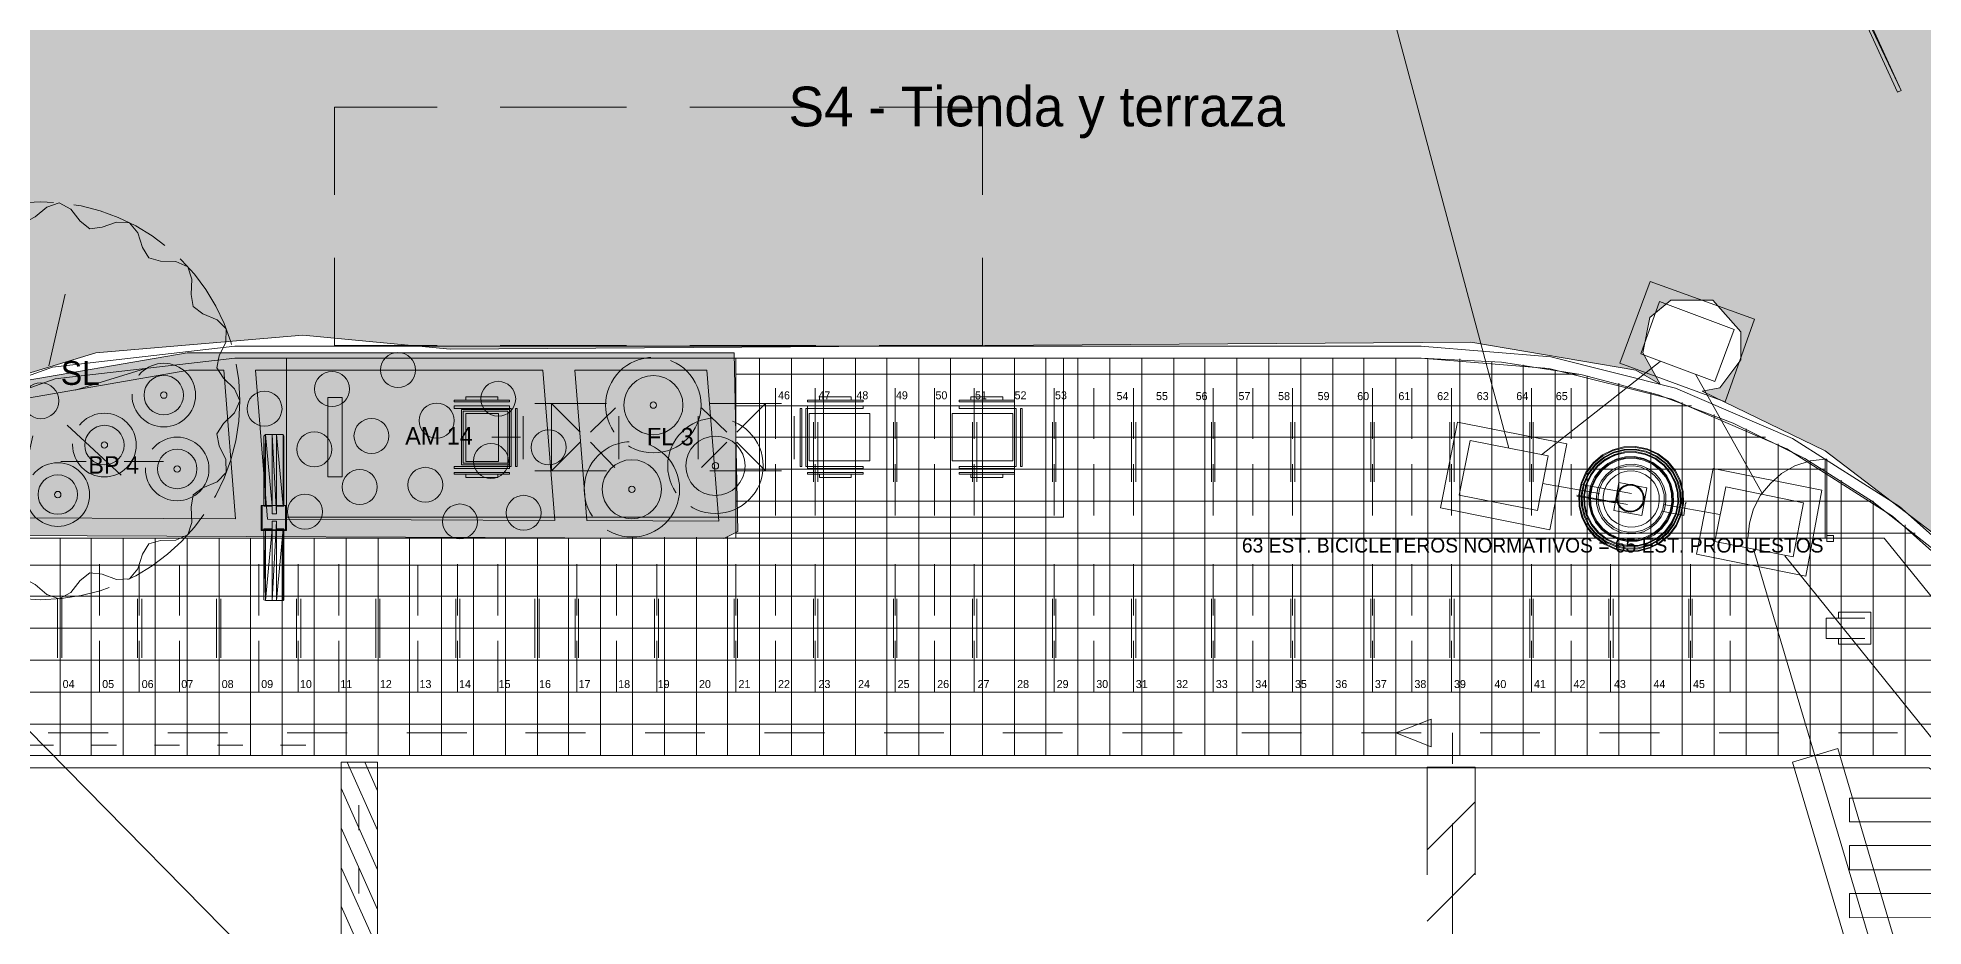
# Model space of a CAD drawing. Header units: metres. Extents: x 1 to 213, y 1 to 147.
# Drawn here: x 66.56 to 90.27, y 102.94 to 114.11 of the extents above; entities that cross this region are included whole.
import ezdxf

# ---------------------------------------------------------------- set-up
doc = ezdxf.new("R2010")
doc.units = ezdxf.units.M
doc.linetypes.add('DASHED', pattern=[1.524, 1.27, -0.254])
doc.layers.get('0').update_dxf_attribs({"lineweight": 0, "plot": 0})
for name, color, linetype, lineweight, plot in [('00-BASE-ARQUITECTURA', 8, 'Continuous', 0, False), ('00-BASE-MAICILLO-EXISTENTE', 33, 'Continuous', 0, False), ('00-BASE-TEXTO', 8, 'Continuous', 0, False), ('PJ-ARBOLES', 94, 'Continuous', 0, False), ('PJ-ARBUSTOS', 82, 'Continuous', 0, False), ('PJ-COPA-ADULTA', 8, 'DASHED', 0, False), ('PJ-ETIQUETAS', 7, 'Continuous', 0, False), ('PJ-GRAVILLA', 42, 'Continuous', 0, False), ('PJ-HERBACEAS', 212, 'Continuous', 0, False), ('PJ-LIMITE-JARDIN', 7, 'Continuous', 0, False), ('PJ-MASAS', 92, 'Continuous', 0, False), ('PJ-MASAS-RELLENO', 92, 'Continuous', 0, False), ('PJ-RIEGO-SECTORES', 5, 'Continuous', 0, False)]:
    doc.layers.add(name, color=color, linetype=linetype, lineweight=lineweight, plot=plot)

# ---------------------------------------------------------------- blocks, each defined once
blk = doc.blocks.new('PJ_SL')
for p, q in [((0.1, 0.439), (0.305, 1.341)), ((-0.33, 0.306), (-1.009, 0.934)), ((0.43, 0.133), (1.314, 0.406)), ((-0.43, -0.133), (-1.314, -0.406)), ((-0.1, -0.439), (-0.305, -1.341)), ((0.33, -0.306), (1.009, -0.934))]:
    blk.add_line(p, q)
blk.add_lwpolyline([(2.5, 0), (2.433, 0.15), (2.295, 0.284), (2.212, 0.413), (2.243, 0.564), (2.323, 0.739), (2.331, 0.903), (2.214, 1.019), (2.037, 1.094), (1.913, 1.184), (1.887, 1.336), (1.899, 1.528), (1.848, 1.684), (1.697, 1.75), (1.505, 1.756), (1.356, 1.796), (1.277, 1.928), (1.219, 2.111), (1.114, 2.238), (0.95, 2.245), (0.769, 2.181), (0.616, 2.164), (0.495, 2.259), (0.374, 2.409), (0.231, 2.489), (0.075, 2.436), (-0.071, 2.311), (-0.208, 2.24), (-0.355, 2.285), (-0.521, 2.381), (-0.684, 2.405), (-0.81, 2.299), (-0.901, 2.13), (-1.003, 2.014), (-1.156, 2.003), (-1.346, 2.032), (-1.507, 1.995), (-1.586, 1.851), (-1.61, 1.66), (-1.663, 1.516), (-1.802, 1.45), (-1.989, 1.408), (-2.126, 1.316), (-2.147, 1.153), (-2.101, 0.967), (-2.098, 0.813), (-2.204, 0.701), (-2.364, 0.595), (-2.457, 0.459), (-2.419, 0.3), (-2.308, 0.142), (-2.25, 0), (-2.308, -0.142), (-2.419, -0.3), (-2.457, -0.459), (-2.364, -0.595), (-2.204, -0.701), (-2.098, -0.813), (-2.101, -0.967), (-2.147, -1.153), (-2.126, -1.316), (-1.989, -1.408), (-1.802, -1.45), (-1.663, -1.516), (-1.61, -1.66), (-1.586, -1.851), (-1.507, -1.995), (-1.346, -2.032), (-1.156, -2.003), (-1.003, -2.014), (-0.901, -2.13), (-0.81, -2.299), (-0.684, -2.405), (-0.521, -2.381), (-0.355, -2.285), (-0.208, -2.24), (-0.071, -2.311), (0.075, -2.436), (0.231, -2.489), (0.374, -2.409), (0.495, -2.259), (0.616, -2.164), (0.769, -2.181), (0.95, -2.245), (1.114, -2.238), (1.219, -2.111), (1.277, -1.928), (1.356, -1.796), (1.505, -1.756), (1.697, -1.75), (1.848, -1.684), (1.899, -1.528), (1.887, -1.336), (1.913, -1.184), (2.037, -1.094), (2.214, -1.019), (2.331, -0.903), (2.323, -0.739), (2.243, -0.564), (2.212, -0.413), (2.295, -0.284), (2.433, -0.15), (2.5, 0)], close=True)
blk.add_circle((0, 0), 0.225)
for tag, p, height in [('CODIGO', (0.15, 0.15), 0.2), ('ESPECIE', (0.15, -0.1), 0.15), ('ZONA', (0.15, -0.3), 0.15)]:
    blk.add_attdef(tag, p, '', height=height)
blk = doc.blocks.new('PJ_BP')
for radius in [0.248, 0.04]:
    blk.add_circle((0, 0), radius)
for tag, p, height in [('CODIGO', (0.15, 0.15), 0.2), ('ESPECIE', (0.15, -0.1), 0.15), ('ZONA', (0.15, -0.3), 0.15)]:
    blk.add_attdef(tag, p, '', height=height)
blk = doc.blocks.new('PJ_AM')
blk.add_circle((0, 0), 0.22)
for tag, p, height in [('CODIGO', (0.15, 0.15), 0.2), ('ESPECIE', (0.15, -0.1), 0.15), ('ZONA', (0.15, -0.3), 0.15)]:
    blk.add_attdef(tag, p, '', height=height)
blk = doc.blocks.new('PJ_FL')
for radius in [0.372, 0.04]:
    blk.add_circle((0, 0), radius)
for tag, p, height in [('CODIGO', (0.15, 0.15), 0.2), ('ESPECIE', (0.15, -0.1), 0.15), ('ZONA', (0.15, -0.3), 0.15)]:
    blk.add_attdef(tag, p, '', height=height)

msp = doc.modelspace()

# ---------------------------------------------------------------- hatches: boundary and pattern name
at = {"layer": '00-BASE-MAICILLO-EXISTENTE'}
h = msp.add_hatch(dxfattribs=at)
h.set_pattern_fill('AR-SAND', scale=0.02)
h.paths.add_polyline_path([(52.211, 142.478), (53.049, 142.346), (60.193, 142.434), (60.59, 142.302), (66.719, 142.39), (76.156, 142.258), (76.2, 140.273), (75.935, 139.876), (74.216, 138.862), (73.466, 139.7), (73.157, 139.788), (72.628, 139.7), (71.217, 138.862), (70.776, 139.524), (70.247, 139.832), (69.718, 139.7), (68.351, 138.862), (67.91, 139.524), (67.381, 139.832), (66.763, 139.656), (65.484, 138.862), (65.264, 138.95), (64.691, 139.788), (64.161, 139.788), (63.765, 139.568), (62.618, 138.862), (62.265, 138.421), (62.309, 134.893), (62.706, 134.32), (80.301, 134.32), (82.109, 134.188), (82.506, 134.32), (82.77, 134.673), (82.462, 135.511), (82.594, 135.687), (85.152, 135.643), (86.034, 133.438), (86.519, 132.733), (87.577, 130.175), (98.469, 106.627), (96.705, 105.789), (96.308, 105.745), (95.956, 105.436), (93.31, 104.202), (92.913, 104.554), (92.781, 105.04), (91.943, 106.274), (90.708, 107.641), (89.032, 108.92), (87.489, 109.67), (87.709, 109.714), (87.974, 110.067), (87.974, 110.419), (87.621, 110.816), (87.092, 110.816), (86.827, 110.596), (86.739, 110.155), (86.96, 109.758), (86.651, 109.934), (84.578, 110.287), (71.746, 110.199), (69.894, 110.375), (67.292, 110.155), (64.823, 109.405), (63.279, 108.523), (60.81, 106.054), (59.708, 103.981), (59.223, 102.526), (59.002, 101.027), (59.002, 98.69), (58.87, 98.513), (52.123, 98.425), (51.991, 98.778), (51.991, 112.624), (52.123, 122.37), (52.079, 142.213), (52.211, 142.478)])
at = {"layer": 'PJ-GRAVILLA'}
h = msp.add_hatch(dxfattribs=at)
h.set_pattern_fill('GRAVEL', scale=0.03)
h.paths.add_polyline_path([(68.439, 110.155), (75.318, 110.155), (75.362, 107.906), (75.186, 107.818), (65.176, 107.862), (64.735, 107.685), (64.426, 107.774), (63.544, 107.156), (63.059, 106.583), (62.75, 106.848), (62.353, 106.848), (61.736, 106.23), (60.722, 104.951), (60.766, 104.599), (61.075, 104.246), (60.413, 103.364), (59.972, 102.526), (60.06, 102.085), (59.972, 90.576), (60.413, 89.165), (59.575, 89.076), (59.355, 89.253), (59.267, 89.87), (59.134, 90.046), (59.134, 101.027), (59.443, 102.791), (60.016, 104.422), (61.251, 106.407), (63.103, 108.215), (64.999, 109.317), (65.925, 109.582), (66.146, 109.758), (68.439, 110.155)])
at = {"layer": 'PJ-MASAS-RELLENO'}
for points in [[(65.986, 109.37), (66.006, 109.377), (66.026, 109.386), (66.045, 109.397), (66.063, 109.41), (66.239, 109.551), (68.458, 109.935), (68.898, 109.935), (69.047, 108.065), (65.435, 108.081), (65.346, 109.187), (65.986, 109.37)], [(72.911, 109.935), (73.062, 108.047), (69.449, 108.063), (69.299, 109.935), (72.911, 109.935)], [(74.973, 109.935), (75.125, 108.038), (73.463, 108.045), (73.312, 109.935), (74.973, 109.935)]]:
    msp.add_hatch(color=7, dxfattribs=at).paths.add_polyline_path(points)

# ---------------------------------------------------------------- linework, layer by layer
at = {"layer": '00-BASE-ARQUITECTURA'}
for points in [[(85.055, 108.955), (82.324, 119.168)], [(88.431, 116.861), (88.378, 116.84), (89.987, 113.453), (88.431, 116.861)], [(88.378, 116.84), (89.987, 113.453), (89.944, 113.432), (88.378, 116.84)], [(70.291, 112.141), (70.291, 113.242), (71.582, 113.242)], [(72.376, 113.242), (73.963, 113.242)], [(74.757, 113.242), (76.345, 113.242)], [(77.138, 113.242), (78.44, 113.242), (78.44, 112.141)], [(70.291, 110.247), (70.291, 111.347)], [(78.44, 111.347), (78.44, 110.247), (77.138, 110.247)], [(71.582, 110.247), (70.291, 110.247)], [(73.963, 110.247), (72.376, 110.247)], [(76.345, 110.247), (74.757, 110.247)], [(69.037, 110.236), (66.745, 109.972), (64.641, 109.22), (62.785, 108.04), (61.237, 106.492), (60.057, 104.636), (59.305, 102.532), (59.041, 100.24)], [(69.037, 110.088), (66.779, 109.828), (64.706, 109.087), (62.878, 107.924), (61.352, 106.399), (60.19, 104.571), (59.449, 102.498), (59.189, 100.24)], [(65.338, 105.886), (65.338, 107.823), (75.339, 107.823), (75.339, 110.088), (83.954, 110.088)], [(83.954, 110.236), (69.042, 110.236)], [(83.954, 110.088), (82.959, 110.088), (69.042, 110.088)], [(75.636, 105.092), (75.636, 110.088)], [(76.038, 105.092), (76.038, 110.088)], [(76.44, 105.092), (76.44, 110.088)], [(76.842, 105.092), (76.842, 110.088)], [(77.234, 105.092), (77.234, 110.088)], [(77.636, 105.092), (77.636, 110.088)], [(78.038, 105.092), (78.038, 110.088)], [(78.44, 105.092), (78.44, 110.088)], [(78.842, 105.092), (78.842, 110.088)], [(79.234, 105.092), (79.234, 110.088)], [(79.636, 105.092), (79.636, 110.088)], [(80.038, 105.092), (80.038, 110.088)], [(80.44, 105.092), (80.44, 110.088)], [(80.843, 105.092), (80.843, 110.088)], [(81.234, 105.092), (81.234, 110.088)], [(81.636, 105.092), (81.636, 110.088)], [(82.038, 105.092), (82.038, 110.088)], [(82.441, 105.092), (82.441, 110.088)], [(82.843, 105.092), (82.843, 110.088)], [(83.234, 105.092), (83.234, 110.088)], [(83.637, 105.092), (83.637, 110.088)], [(93.001, 104.479), (92.185, 105.904), (91.166, 107.157), (89.969, 108.22), (88.622, 109.076), (87.152, 109.709), (85.585, 110.101), (83.949, 110.236)], [(90.429, 107.655), (89.63, 108.284), (88.776, 108.823), (87.875, 109.271), (86.935, 109.624), (85.962, 109.88), (84.964, 110.035), (83.949, 110.088)], [(92.867, 104.416), (92.063, 105.82), (91.059, 107.054), (89.88, 108.101), (88.553, 108.945), (87.104, 109.569), (85.561, 109.955), (83.949, 110.088)], [(84.039, 105.092), (84.039, 110.088)], [(84.441, 105.092), (84.441, 110.077)], [(84.843, 105.092), (84.843, 110.045)], [(85.467, 108.871), (86.96, 110.045)], [(85.933, 109.887), (75.339, 109.887)], [(85.235, 105.092), (85.235, 110.003)], [(85.637, 105.092), (85.637, 109.94)], [(86.039, 105.092), (86.039, 109.866)], [(86.441, 105.092), (86.441, 109.77)], [(88.251, 108.373), (87.404, 109.887)], [(75.837, 109.072), (75.837, 109.707)], [(76.334, 109.072), (76.334, 109.707)], [(76.842, 109.072), (76.842, 109.707)], [(77.339, 109.072), (77.339, 109.707)], [(77.837, 109.072), (77.837, 109.707)], [(78.334, 109.072), (78.334, 109.707)], [(78.842, 109.072), (78.842, 109.707)], [(79.34, 109.072), (79.34, 109.707)], [(79.837, 109.072), (79.837, 109.707)], [(80.335, 109.072), (80.335, 109.707)], [(80.843, 109.072), (80.843, 109.707)], [(80.843, 109.707), (80.843, 109.072)], [(81.34, 109.707), (81.34, 109.072)], [(81.837, 109.707), (81.837, 109.072)], [(82.335, 109.707), (82.335, 109.072)], [(82.843, 109.707), (82.843, 109.072)], [(83.34, 109.707), (83.34, 109.072)], [(83.838, 109.707), (83.838, 109.072)], [(84.335, 109.707), (84.335, 109.072)], [(84.843, 109.707), (84.843, 109.072)], [(85.34, 109.707), (85.34, 109.072)], [(85.838, 109.707), (85.838, 109.072)], [(86.843, 105.092), (86.843, 109.654)], [(72.662, 109.358), (72.662, 108.818)], [(73.709, 109.516), (72.81, 109.516)], [(73.381, 109.156), (73.021, 109.516)], [(73.021, 109.516), (73.021, 108.67), (73.709, 108.67)], [(73.709, 109.516), (73.021, 109.516)], [(73.508, 109.156), (73.826, 109.463)], [(73.868, 108.818), (73.868, 109.358)], [(73.868, 108.818), (73.868, 109.358)], [(74.863, 108.818), (74.863, 109.358)], [(74.863, 108.818), (74.863, 109.358)], [(75.223, 109.156), (74.905, 109.463)], [(75.011, 109.516), (75.911, 109.516)], [(75.71, 109.516), (75.71, 108.67), (75.011, 108.67)], [(75.011, 109.516), (75.71, 109.516)], [(87.351, 109.485), (75.339, 109.485)], [(75.35, 109.156), (75.71, 109.516)], [(76.069, 109.358), (76.069, 108.818)], [(87.235, 105.092), (87.235, 109.527)], [(87.637, 105.092), (87.637, 109.379)], [(69.423, 109.125), (69.423, 108.225), (69.402, 109.104), (69.423, 109.125)], [(69.402, 108.458), (69.402, 109.104), (69.402, 108.458)], [(69.423, 108.225), (69.402, 109.104), (69.402, 108.225), (69.423, 108.225)], [(69.508, 109.125), (69.508, 108.225), (69.423, 109.125), (69.508, 109.125)], [(69.508, 108.225), (69.423, 109.125), (69.423, 108.225), (69.508, 108.225)], [(69.561, 109.125), (69.561, 108.13), (69.508, 109.125), (69.561, 109.125)], [(69.561, 108.13), (69.508, 109.125), (69.508, 108.13), (69.561, 108.13)], [(69.645, 109.125), (69.645, 108.225), (69.561, 109.125), (69.645, 109.125)], [(69.645, 108.225), (69.561, 109.125), (69.561, 108.225), (69.645, 108.225)], [(69.561, 109.125), (69.561, 108.225), (69.561, 109.125)], [(69.561, 108.225), (69.561, 109.125), (69.561, 108.225)], [(69.656, 109.104), (69.656, 108.225), (69.645, 109.125), (69.656, 109.104)], [(69.656, 108.225), (69.645, 109.125), (69.645, 108.225), (69.656, 108.225)], [(69.656, 109.104), (69.656, 109.104), (69.656, 108.225), (69.656, 109.104), (69.656, 108.225), (69.656, 108.458), (69.656, 109.104)], [(72.63, 109.093), (72.27, 109.093)], [(88.283, 109.093), (75.339, 109.093)], [(76.313, 108.532), (76.313, 109.283)], [(76.366, 109.283), (76.366, 108.532)], [(77.318, 108.532), (77.318, 109.283)], [(77.361, 109.283), (77.361, 108.532)], [(78.313, 108.532), (78.313, 109.283)], [(78.366, 109.283), (78.366, 108.532)], [(79.319, 108.532), (79.319, 109.283)], [(79.361, 109.283), (79.361, 108.532)], [(80.313, 108.532), (80.313, 109.283)], [(80.366, 109.283), (80.366, 108.532)], [(81.319, 108.532), (81.319, 109.283)], [(81.361, 109.283), (81.361, 108.532)], [(82.314, 108.532), (82.314, 109.283)], [(82.367, 109.283), (82.367, 108.532)], [(83.319, 108.532), (83.319, 109.283)], [(83.361, 109.283), (83.361, 108.532)], [(84.314, 108.532), (84.314, 109.283)], [(84.367, 109.283), (84.367, 108.532)], [(85.319, 108.532), (85.319, 109.283)], [(85.362, 109.283), (85.362, 108.532)], [(88.039, 105.092), (88.039, 109.199)], [(73.021, 108.67), (73.381, 109.029)], [(73.815, 108.712), (73.508, 109.029)], [(74.905, 108.712), (75.223, 109.029)], [(75.71, 108.67), (75.35, 109.029)], [(86.256, 107.747), (86.395, 107.684), (86.54, 107.656), (86.686, 107.66), (86.826, 107.696), (86.956, 107.761), (87.07, 107.855), (87.163, 107.977), (87.225, 108.116), (87.254, 108.261), (87.25, 108.406), (87.214, 108.547), (87.149, 108.677), (87.054, 108.791), (86.933, 108.883), (86.794, 108.946), (86.649, 108.974), (86.503, 108.97), (86.363, 108.935), (86.233, 108.869), (86.119, 108.775), (86.026, 108.653), (85.964, 108.514), (85.935, 108.369), (85.939, 108.224), (85.975, 108.083), (86.041, 107.953), (86.135, 107.839), (86.256, 107.747)], [(86.262, 107.756), (86.399, 107.694), (86.541, 107.666), (86.684, 107.67), (86.823, 107.705), (86.95, 107.77), (87.063, 107.863), (87.154, 107.982), (87.215, 108.119), (87.243, 108.262), (87.239, 108.405), (87.204, 108.543), (87.14, 108.671), (87.047, 108.783), (86.928, 108.874), (86.791, 108.936), (86.648, 108.964), (86.505, 108.96), (86.366, 108.925), (86.239, 108.86), (86.126, 108.768), (86.035, 108.648), (85.974, 108.511), (85.946, 108.368), (85.95, 108.225), (85.985, 108.087), (86.049, 107.959), (86.142, 107.847), (86.262, 107.756)], [(86.272, 107.774), (86.405, 107.714), (86.543, 107.687), (86.682, 107.691), (86.815, 107.725), (86.939, 107.788), (87.047, 107.877), (87.136, 107.993), (87.195, 108.125), (87.222, 108.264), (87.218, 108.402), (87.184, 108.536), (87.122, 108.659), (87.032, 108.768), (86.917, 108.856), (86.784, 108.916), (86.646, 108.943), (86.508, 108.939), (86.374, 108.905), (86.25, 108.842), (86.142, 108.753), (86.054, 108.637), (85.994, 108.505), (85.967, 108.367), (85.971, 108.228), (86.005, 108.094), (86.067, 107.971), (86.157, 107.862), (86.272, 107.774)], [(86.278, 107.783), (86.408, 107.725), (86.544, 107.698), (86.68, 107.702), (86.812, 107.735), (86.933, 107.797), (87.04, 107.885), (87.127, 107.998), (87.185, 108.129), (87.212, 108.264), (87.208, 108.401), (87.174, 108.532), (87.113, 108.654), (87.025, 108.76), (86.911, 108.847), (86.781, 108.906), (86.645, 108.932), (86.509, 108.928), (86.378, 108.895), (86.256, 108.834), (86.149, 108.745), (86.063, 108.632), (86.004, 108.501), (85.977, 108.366), (85.981, 108.23), (86.015, 108.098), (86.076, 107.976), (86.164, 107.87), (86.278, 107.783)], [(86.289, 107.801), (86.414, 107.745), (86.546, 107.719), (86.677, 107.723), (86.804, 107.755), (86.922, 107.814), (87.025, 107.899), (87.108, 108.009), (87.165, 108.135), (87.191, 108.266), (87.187, 108.398), (87.155, 108.525), (87.095, 108.642), (87.01, 108.745), (86.9, 108.829), (86.775, 108.885), (86.643, 108.911), (86.512, 108.907), (86.385, 108.875), (86.268, 108.816), (86.165, 108.731), (86.081, 108.621), (86.024, 108.495), (85.998, 108.364), (86.002, 108.232), (86.034, 108.106), (86.094, 107.988), (86.179, 107.885), (86.289, 107.801)], [(86.294, 107.81), (86.418, 107.755), (86.547, 107.73), (86.676, 107.733), (86.8, 107.765), (86.916, 107.823), (87.017, 107.907), (87.099, 108.015), (87.155, 108.138), (87.18, 108.267), (87.176, 108.396), (87.145, 108.521), (87.086, 108.636), (87.003, 108.738), (86.895, 108.82), (86.771, 108.875), (86.643, 108.901), (86.513, 108.897), (86.389, 108.865), (86.273, 108.807), (86.172, 108.723), (86.09, 108.616), (86.034, 108.492), (86.009, 108.363), (86.013, 108.234), (86.044, 108.109), (86.103, 107.994), (86.186, 107.893), (86.294, 107.81)], [(86.511, 108.897), (86.417, 108.875), (86.329, 108.839), (86.249, 108.79), (86.177, 108.728), (86.117, 108.656), (86.068, 108.575), (86.032, 108.485)], [(86.321, 107.856), (86.434, 107.805), (86.551, 107.782), (86.668, 107.786), (86.782, 107.814), (86.887, 107.867), (86.979, 107.944), (87.054, 108.042), (87.104, 108.154), (87.127, 108.271), (87.124, 108.389), (87.095, 108.502), (87.042, 108.607), (86.966, 108.699), (86.868, 108.774), (86.755, 108.825), (86.638, 108.848), (86.521, 108.844), (86.407, 108.816), (86.302, 108.763), (86.21, 108.687), (86.135, 108.589), (86.085, 108.476), (86.062, 108.359), (86.065, 108.241), (86.094, 108.128), (86.147, 108.023), (86.223, 107.931), (86.321, 107.856)], [(86.327, 107.865), (86.437, 107.815), (86.552, 107.793), (86.667, 107.796), (86.778, 107.824), (86.881, 107.876), (86.971, 107.951), (87.045, 108.047), (87.094, 108.157), (87.117, 108.272), (87.113, 108.387), (87.085, 108.499), (87.033, 108.602), (86.959, 108.692), (86.863, 108.765), (86.752, 108.815), (86.637, 108.837), (86.522, 108.834), (86.411, 108.806), (86.308, 108.754), (86.218, 108.679), (86.144, 108.583), (86.095, 108.473), (86.072, 108.358), (86.076, 108.243), (86.104, 108.131), (86.156, 108.029), (86.23, 107.938), (86.327, 107.865)], [(86.332, 107.874), (86.44, 107.825), (86.553, 107.803), (86.665, 107.807), (86.774, 107.834), (86.875, 107.885), (86.964, 107.958), (87.036, 108.052), (87.084, 108.161), (87.106, 108.273), (87.103, 108.386), (87.075, 108.495), (87.024, 108.596), (86.951, 108.684), (86.857, 108.756), (86.749, 108.805), (86.637, 108.827), (86.524, 108.823), (86.415, 108.796), (86.314, 108.745), (86.225, 108.672), (86.154, 108.578), (86.105, 108.47), (86.083, 108.357), (86.086, 108.244), (86.114, 108.135), (86.165, 108.034), (86.238, 107.946), (86.332, 107.874)], [(86.332, 107.874), (86.44, 107.825), (86.553, 107.803), (86.665, 107.807), (86.774, 107.834), (86.875, 107.885), (86.964, 107.958), (87.036, 108.052), (87.084, 108.161), (87.106, 108.273), (87.103, 108.386), (87.075, 108.495), (87.024, 108.596), (86.951, 108.684), (86.857, 108.756), (86.749, 108.805), (86.637, 108.827), (86.524, 108.823), (86.415, 108.796), (86.314, 108.745), (86.225, 108.672), (86.154, 108.578), (86.105, 108.47), (86.083, 108.357), (86.086, 108.244), (86.114, 108.135), (86.165, 108.034), (86.238, 107.946), (86.332, 107.874)], [(86.332, 107.874), (86.44, 107.825), (86.553, 107.803), (86.665, 107.807), (86.774, 107.834), (86.875, 107.885), (86.964, 107.958), (87.036, 108.052), (87.084, 108.161), (87.106, 108.273), (87.103, 108.386), (87.075, 108.495), (87.024, 108.596), (86.951, 108.684), (86.857, 108.756), (86.749, 108.805), (86.637, 108.827), (86.524, 108.823), (86.415, 108.796), (86.314, 108.745), (86.225, 108.672), (86.154, 108.578), (86.105, 108.47), (86.083, 108.357), (86.086, 108.244), (86.114, 108.135), (86.165, 108.034), (86.238, 107.946), (86.332, 107.874)], [(88.441, 105.092), (88.441, 109.008)], [(67.169, 108.786), (66.851, 108.786)], [(68.143, 108.786), (67.645, 108.786)], [(72.81, 108.67), (73.709, 108.67)], [(75.911, 108.67), (75.011, 108.67)], [(89.023, 108.691), (75.339, 108.691)], [(75.837, 108.109), (75.837, 108.754)], [(76.334, 108.109), (76.334, 108.754)], [(76.842, 108.109), (76.842, 108.754)], [(77.339, 108.109), (77.339, 108.754)], [(77.837, 108.109), (77.837, 108.754)], [(78.334, 108.109), (78.334, 108.754)], [(78.842, 108.109), (78.842, 108.754)], [(79.34, 108.109), (79.34, 108.754)], [(79.837, 108.109), (79.837, 108.754)], [(80.335, 108.109), (80.335, 108.754)], [(80.843, 108.109), (80.843, 108.754)], [(80.843, 108.754), (80.843, 108.109)], [(81.34, 108.754), (81.34, 108.109)], [(81.837, 108.754), (81.837, 108.109)], [(82.335, 108.754), (82.335, 108.109)], [(82.843, 108.754), (82.843, 108.109)], [(83.34, 108.754), (83.34, 108.109)], [(83.838, 108.754), (83.838, 108.109)], [(84.335, 108.754), (84.335, 108.109)], [(84.843, 108.754), (84.843, 108.109)], [(85.34, 108.754), (85.34, 108.109)], [(85.838, 108.754), (85.838, 108.109)], [(86.37, 107.938), (86.462, 107.896), (86.559, 107.877), (86.655, 107.88), (86.748, 107.904), (86.835, 107.947), (86.91, 108.01), (86.972, 108.09), (87.013, 108.183), (87.032, 108.279), (87.03, 108.376), (87.006, 108.469), (86.962, 108.555), (86.9, 108.631), (86.819, 108.692), (86.727, 108.734), (86.63, 108.753), (86.534, 108.75), (86.441, 108.726), (86.354, 108.683), (86.279, 108.62), (86.217, 108.54), (86.176, 108.447), (86.157, 108.351), (86.16, 108.254), (86.183, 108.161), (86.227, 108.075), (86.289, 107.999), (86.37, 107.938)], [(86.381, 107.956), (86.469, 107.916), (86.56, 107.898), (86.652, 107.901), (86.741, 107.924), (86.823, 107.965), (86.895, 108.024), (86.954, 108.101), (86.993, 108.189), (87.011, 108.281), (87.009, 108.373), (86.986, 108.462), (86.945, 108.544), (86.885, 108.616), (86.808, 108.674), (86.72, 108.714), (86.629, 108.732), (86.537, 108.729), (86.448, 108.707), (86.366, 108.665), (86.294, 108.606), (86.235, 108.529), (86.196, 108.441), (86.178, 108.349), (86.181, 108.257), (86.203, 108.169), (86.244, 108.086), (86.304, 108.014), (86.381, 107.956)], [(86.413, 108.01), (86.488, 107.977), (86.566, 107.962), (86.644, 107.964), (86.719, 107.983), (86.788, 108.018), (86.85, 108.069), (86.899, 108.134), (86.933, 108.208), (86.948, 108.286), (86.946, 108.364), (86.927, 108.439), (86.891, 108.509), (86.841, 108.57), (86.776, 108.62), (86.701, 108.653), (86.624, 108.669), (86.546, 108.666), (86.47, 108.647), (86.401, 108.612), (86.34, 108.562), (86.29, 108.496), (86.256, 108.422), (86.241, 108.344), (86.243, 108.266), (86.262, 108.191), (86.298, 108.121), (86.348, 108.06), (86.413, 108.01)], [(86.413, 108.01), (86.488, 107.977), (86.566, 107.962), (86.644, 107.964), (86.719, 107.983), (86.788, 108.018), (86.85, 108.069), (86.899, 108.134), (86.933, 108.208), (86.948, 108.286), (86.946, 108.364), (86.927, 108.439), (86.891, 108.509), (86.841, 108.57), (86.776, 108.62), (86.701, 108.653), (86.624, 108.669), (86.546, 108.666), (86.47, 108.647), (86.401, 108.612), (86.34, 108.562), (86.29, 108.496), (86.256, 108.422), (86.241, 108.344), (86.243, 108.266), (86.262, 108.191), (86.298, 108.121), (86.348, 108.06), (86.413, 108.01)], [(89.034, 108.818), (88.844, 108.797), (88.653, 108.733), (88.484, 108.638), (88.346, 108.511), (88.219, 108.363), (88.134, 108.193), (88.082, 108.013), (88.06, 107.823)], [(88.844, 105.092), (88.844, 108.797)], [(89.055, 108.818), (89.034, 108.818), (89.034, 107.823), (89.055, 107.823)], [(89.055, 108.818), (89.055, 107.781), (89.14, 107.781), (89.14, 107.855), (89.055, 107.855)], [(86.198, 108.384), (85.478, 108.511)], [(85.912, 108.363), (86.547, 108.246)], [(85.912, 108.352), (86.388, 108.267)], [(85.965, 108.5), (86.6, 108.384)], [(86.758, 108.307), (86.757, 108.346), (86.749, 108.382), (86.734, 108.415), (86.712, 108.445), (86.684, 108.469), (86.651, 108.487), (86.614, 108.498), (86.576, 108.5), (86.539, 108.494), (86.505, 108.481), (86.474, 108.461), (86.448, 108.435), (86.428, 108.404), (86.415, 108.368)], [(86.758, 108.307), (86.757, 108.346), (86.749, 108.382), (86.734, 108.416), (86.712, 108.445), (86.684, 108.469), (86.651, 108.487), (86.614, 108.498), (86.576, 108.5), (86.539, 108.494), (86.505, 108.481), (86.474, 108.461), (86.448, 108.435), (86.428, 108.404), (86.415, 108.368)], [(86.555, 108.164), (86.593, 108.162), (86.629, 108.168), (86.663, 108.182), (86.692, 108.202), (86.716, 108.229), (86.735, 108.261), (86.745, 108.297), (86.748, 108.334), (86.742, 108.371), (86.728, 108.404), (86.708, 108.433), (86.681, 108.458), (86.649, 108.476), (86.613, 108.487), (86.576, 108.49), (86.539, 108.484), (86.506, 108.47), (86.476, 108.45), (86.452, 108.423), (86.434, 108.391), (86.423, 108.355), (86.42, 108.318), (86.426, 108.281), (86.439, 108.248), (86.46, 108.218), (86.486, 108.194), (86.518, 108.175), (86.554, 108.164)], [(86.5, 108.185), (86.535, 108.169), (86.571, 108.162), (86.607, 108.163), (86.641, 108.172), (86.674, 108.188), (86.702, 108.212), (86.725, 108.242), (86.74, 108.276), (86.747, 108.312), (86.746, 108.348), (86.738, 108.383), (86.721, 108.415), (86.698, 108.444), (86.668, 108.467), (86.633, 108.482), (86.597, 108.489), (86.561, 108.488), (86.526, 108.479), (86.494, 108.463), (86.466, 108.44), (86.443, 108.41), (86.428, 108.375), (86.42, 108.339), (86.421, 108.303), (86.43, 108.268), (86.447, 108.236), (86.47, 108.208), (86.5, 108.185)], [(89.235, 105.092), (89.235, 108.553)], [(89.637, 108.289), (75.339, 108.289)], [(86.41, 108.344), (86.41, 108.305), (86.419, 108.269), (86.434, 108.236), (86.456, 108.207), (86.484, 108.182), (86.517, 108.164), (86.554, 108.154), (86.592, 108.151), (86.629, 108.157), (86.663, 108.17), (86.694, 108.19), (86.72, 108.216), (86.74, 108.247), (86.753, 108.283)], [(86.41, 108.344), (86.41, 108.306), (86.419, 108.269), (86.434, 108.236), (86.456, 108.207), (86.484, 108.182), (86.517, 108.164), (86.554, 108.154), (86.592, 108.151), (86.629, 108.157), (86.663, 108.17), (86.694, 108.19), (86.72, 108.216), (86.74, 108.247), (86.753, 108.283)], [(86.941, 107.84), (86.984, 107.875), (87.024, 107.914), (87.059, 107.956), (87.091, 108.001), (87.118, 108.049), (87.141, 108.1), (87.159, 108.152)], [(86.981, 108.162), (87.256, 108.109), (87.277, 108.267), (87.288, 108.267)], [(87.711, 108.119), (87.002, 108.246)], [(89.637, 105.092), (89.637, 108.289)], [(69.423, 107.04), (69.423, 107.939), (69.402, 107.05), (69.423, 107.04)], [(69.423, 107.939), (69.402, 107.05), (69.402, 107.939), (69.423, 107.939)], [(69.508, 107.04), (69.508, 107.939), (69.423, 107.04), (69.508, 107.04)], [(69.508, 107.939), (69.423, 107.04), (69.423, 107.939), (69.508, 107.939)], [(69.561, 107.04), (69.561, 108.035), (69.508, 107.04), (69.561, 107.04)], [(69.561, 108.035), (69.508, 107.04), (69.508, 108.035), (69.561, 108.035)], [(69.645, 107.04), (69.645, 107.939), (69.561, 107.04), (69.645, 107.04)], [(69.645, 107.939), (69.561, 107.04), (69.561, 107.939), (69.645, 107.939)], [(69.561, 107.04), (69.561, 107.939), (69.561, 107.04)], [(69.561, 107.939), (69.561, 107.04), (69.561, 107.939)], [(69.656, 107.05), (69.656, 107.939), (69.645, 107.04), (69.656, 107.05)], [(69.656, 107.939), (69.645, 107.04), (69.645, 107.939), (69.656, 107.939)], [(69.656, 107.05), (69.656, 107.05), (69.656, 107.939), (69.656, 107.05), (69.656, 107.939), (69.656, 107.707), (69.656, 107.05)], [(90.166, 107.886), (75.339, 107.886)], [(90.039, 105.092), (90.039, 107.992)], [(61.591, 101.928), (65.042, 105.929), (65.042, 107.823), (69.836, 107.823), (81.837, 107.823), (89.775, 107.823), (92.876, 103.992)], [(66.841, 105.092), (66.841, 107.823)], [(67.232, 105.092), (67.232, 107.823)], [(67.635, 105.092), (67.635, 107.823)], [(68.037, 105.092), (68.037, 107.823)], [(68.439, 105.092), (68.439, 107.823)], [(68.841, 105.092), (68.841, 107.823)], [(69.233, 105.092), (69.233, 107.823)], [(69.402, 107.707), (69.402, 107.05), (69.402, 107.707)], [(69.656, 107.707), (69.656, 107.05), (69.645, 107.04), (69.423, 107.04), (69.402, 107.05), (69.402, 107.707)], [(69.635, 105.092), (69.635, 107.823)], [(70.037, 105.092), (70.037, 107.823)], [(70.439, 105.092), (70.439, 107.823)], [(70.841, 105.092), (70.841, 107.823)], [(71.233, 105.092), (71.233, 107.823)], [(71.635, 105.092), (71.635, 107.823)], [(72.037, 105.092), (72.037, 107.823)], [(72.439, 105.092), (72.439, 107.823)], [(72.842, 105.092), (72.842, 107.823)], [(73.233, 105.092), (73.233, 107.823)], [(73.635, 105.092), (73.635, 107.823)], [(74.037, 105.092), (74.037, 107.834)], [(74.44, 105.092), (74.44, 107.834)], [(74.842, 105.092), (74.842, 107.834)], [(75.233, 105.092), (75.233, 107.834)], [(88.134, 107.685), (91.542, 96.202)], [(71.593, 100.171), (64.46, 107.421)], [(90.442, 107.484), (65.338, 107.484)], [(66.841, 106.849), (66.841, 107.495)], [(67.338, 106.849), (67.338, 107.495)], [(67.836, 106.849), (67.836, 107.495)], [(68.344, 106.849), (68.344, 107.484)], [(68.841, 106.849), (68.841, 107.495)], [(69.338, 106.849), (69.338, 107.495)], [(69.836, 106.849), (69.836, 107.495)], [(70.344, 106.849), (70.344, 107.495)], [(70.841, 106.849), (70.841, 107.495)], [(71.339, 106.849), (71.339, 107.484)], [(71.836, 106.849), (71.836, 107.495)], [(72.344, 106.849), (72.344, 107.495)], [(72.842, 106.849), (72.842, 107.495)], [(73.339, 107.495), (73.339, 106.849)], [(73.836, 107.495), (73.836, 106.849)], [(74.344, 107.495), (74.344, 106.849)], [(74.842, 107.495), (74.842, 106.849)], [(74.842, 107.495), (74.842, 106.849)], [(75.339, 107.495), (75.339, 106.849)], [(75.837, 107.495), (75.837, 106.849)], [(76.334, 107.495), (76.334, 106.849)], [(76.842, 107.495), (76.842, 106.849)], [(77.339, 107.495), (77.339, 106.849)], [(77.837, 107.495), (77.837, 106.849)], [(78.334, 107.495), (78.334, 106.849)], [(78.842, 107.495), (78.842, 106.849)], [(79.34, 107.495), (79.34, 106.849)], [(79.837, 107.495), (79.837, 106.849)], [(80.335, 107.495), (80.335, 106.849)], [(80.843, 107.495), (80.843, 106.849)], [(81.34, 107.495), (81.34, 106.849)], [(81.837, 107.495), (81.837, 106.849)], [(82.335, 107.495), (82.335, 106.849)], [(82.843, 107.495), (82.843, 106.849)], [(83.34, 107.495), (83.34, 106.849)], [(83.838, 107.495), (83.838, 106.849)], [(84.335, 107.495), (84.335, 106.849)], [(84.843, 107.495), (84.843, 106.849)], [(85.34, 107.495), (85.34, 106.849)], [(85.838, 107.495), (85.838, 106.849)], [(86.335, 107.495), (86.335, 106.849)], [(86.843, 107.495), (86.843, 106.849)], [(87.341, 107.495), (87.341, 106.849)], [(87.838, 107.495), (87.838, 106.849)], [(91.563, 103.833), (88.526, 107.601)], [(90.442, 107.093), (65.338, 107.093)], [(66.809, 107.061), (66.809, 106.32)], [(66.862, 106.32), (66.862, 107.061)], [(67.814, 107.061), (67.814, 106.32)], [(67.867, 106.32), (67.867, 107.061)], [(68.809, 107.061), (68.809, 106.32)], [(68.862, 106.32), (68.862, 107.061)], [(69.815, 107.061), (69.815, 106.32)], [(69.868, 106.32), (69.868, 107.061)], [(70.81, 107.061), (70.81, 106.32)], [(70.862, 106.32), (70.862, 107.061)], [(71.815, 107.061), (71.815, 106.32)], [(71.868, 106.32), (71.868, 107.061)], [(72.81, 107.061), (72.81, 106.32)], [(72.863, 106.32), (72.863, 107.061)], [(73.318, 106.32), (73.318, 107.061)], [(73.36, 107.061), (73.36, 106.32)], [(74.313, 106.32), (74.313, 107.061)], [(74.366, 107.061), (74.366, 106.32)], [(75.318, 106.32), (75.318, 107.061)], [(75.36, 107.061), (75.36, 106.32)], [(76.313, 106.32), (76.313, 107.061)], [(76.366, 107.061), (76.366, 106.32)], [(77.318, 106.32), (77.318, 107.061)], [(77.361, 107.061), (77.361, 106.32)], [(78.313, 106.32), (78.313, 107.061)], [(78.366, 107.061), (78.366, 106.32)], [(79.319, 106.32), (79.319, 107.061)], [(79.361, 107.061), (79.361, 106.32)], [(80.313, 106.32), (80.313, 107.061)], [(80.366, 107.061), (80.366, 106.32)], [(81.319, 106.32), (81.319, 107.061)], [(81.361, 107.061), (81.361, 106.32)], [(82.314, 106.32), (82.314, 107.061)], [(82.367, 107.061), (82.367, 106.32)], [(83.319, 106.32), (83.319, 107.061)], [(83.361, 107.061), (83.361, 106.32)], [(84.314, 106.32), (84.314, 107.061)], [(84.367, 107.061), (84.367, 106.32)], [(85.319, 106.32), (85.319, 107.061)], [(85.362, 107.061), (85.362, 106.32)], [(86.314, 106.32), (86.314, 107.061)], [(86.367, 107.061), (86.367, 106.32)], [(87.32, 106.32), (87.32, 107.061)], [(87.362, 107.061), (87.362, 106.32)], [(90.442, 106.691), (65.338, 106.691)], [(89.531, 106.818), (89.045, 106.818), (89.045, 106.564), (89.531, 106.564)], [(89.203, 106.564), (89.203, 106.489), (89.606, 106.489), (89.606, 106.892), (89.203, 106.892), (89.203, 106.818)], [(66.841, 105.886), (66.841, 106.532)], [(67.338, 105.886), (67.338, 106.532)], [(67.836, 105.886), (67.836, 106.532)], [(68.344, 105.886), (68.344, 106.532)], [(68.841, 105.886), (68.841, 106.532)], [(69.338, 105.886), (69.338, 106.532)], [(69.836, 105.886), (69.836, 106.532)], [(70.344, 105.886), (70.344, 106.532)], [(70.841, 105.886), (70.841, 106.532)], [(71.339, 105.886), (71.339, 106.532)], [(71.836, 105.886), (71.836, 106.532)], [(72.344, 105.886), (72.344, 106.532)], [(72.842, 105.886), (72.842, 106.532)], [(73.339, 106.532), (73.339, 105.886)], [(73.836, 106.532), (73.836, 105.897)], [(74.344, 106.532), (74.344, 105.886)], [(74.842, 106.532), (74.842, 105.886)], [(74.842, 106.532), (74.842, 105.886)], [(75.339, 106.532), (75.339, 105.886)], [(75.837, 106.532), (75.837, 105.886)], [(76.334, 106.532), (76.334, 105.886)], [(76.842, 106.532), (76.842, 105.886)], [(77.339, 106.532), (77.339, 105.886)], [(77.837, 106.532), (77.837, 105.886)], [(78.334, 106.532), (78.334, 105.886)], [(78.842, 106.532), (78.842, 105.886)], [(79.34, 106.532), (79.34, 105.886)], [(79.837, 106.532), (79.837, 105.886)], [(80.335, 106.532), (80.335, 105.886)], [(80.843, 106.532), (80.843, 105.886)], [(81.34, 106.532), (81.34, 105.886)], [(81.837, 106.532), (81.837, 105.886)], [(82.335, 106.532), (82.335, 105.886)], [(82.843, 106.532), (82.843, 105.886)], [(83.34, 106.532), (83.34, 105.886)], [(83.838, 106.532), (83.838, 105.886)], [(84.335, 106.532), (84.335, 105.886)], [(84.843, 106.532), (84.843, 105.886)], [(85.34, 106.532), (85.34, 105.886)], [(85.838, 106.532), (85.838, 105.886)], [(86.335, 106.532), (86.335, 105.886)], [(86.843, 106.532), (86.843, 105.886)], [(87.341, 106.532), (87.341, 105.886)], [(87.838, 106.532), (87.838, 105.886)], [(90.442, 106.288), (65.338, 106.288)], [(90.442, 105.886), (90.442, 105.092), (65.338, 105.092), (65.338, 105.886)], [(90.442, 105.886), (65.338, 105.886)], [(83.637, 105.378), (84.081, 105.548), (84.081, 105.198), (83.637, 105.378)], [(90.442, 105.484), (65.338, 105.484)], [(66.693, 105.378), (67.444, 105.378)], [(66.693, 105.378), (67.444, 105.378)], [(68.195, 105.378), (68.947, 105.378)], [(68.195, 105.378), (68.947, 105.378)], [(69.698, 105.378), (70.45, 105.378)], [(69.698, 105.378), (70.45, 105.378)], [(71.201, 105.378), (71.953, 105.378)], [(71.201, 105.378), (71.953, 105.378)], [(72.693, 105.378), (73.445, 105.378)], [(72.693, 105.378), (73.445, 105.378)], [(74.196, 105.378), (74.948, 105.378)], [(74.196, 105.378), (74.948, 105.378)], [(75.699, 105.378), (76.45, 105.378)], [(75.699, 105.378), (76.45, 105.378)], [(77.202, 105.378), (77.953, 105.378)], [(77.202, 105.378), (77.953, 105.378)], [(78.694, 105.378), (79.446, 105.378)], [(78.694, 105.378), (79.446, 105.378)], [(80.197, 105.378), (80.948, 105.378)], [(80.197, 105.378), (80.948, 105.378)], [(81.7, 105.378), (82.451, 105.378)], [(81.7, 105.378), (82.451, 105.378)], [(83.203, 105.378), (83.954, 105.378)], [(83.203, 105.378), (83.954, 105.378)], [(84.346, 104.987), (84.346, 105.378)], [(84.346, 104.987), (84.346, 105.378)], [(84.695, 105.378), (85.446, 105.378)], [(84.695, 105.378), (85.446, 105.378)], [(86.198, 105.378), (86.949, 105.378)], [(86.198, 105.378), (86.949, 105.378)], [(87.701, 105.378), (88.452, 105.378)], [(87.701, 105.378), (88.452, 105.378)], [(89.203, 105.378), (89.944, 105.378)], [(89.203, 105.378), (89.944, 105.378)], [(62.099, 92.064), (62.099, 102.097), (64.682, 105.092), (90.389, 105.092), (92.389, 103.812), (94.051, 100.277)], [(66.756, 105.219), (66.439, 105.219)], [(67.55, 105.219), (67.232, 105.219)], [(68.344, 105.219), (68.026, 105.219)], [(69.137, 105.219), (68.82, 105.219)], [(69.931, 105.219), (69.614, 105.219)], [(62.248, 92.064), (62.248, 102.044), (64.756, 104.934), (90.336, 104.934), (92.273, 103.706), (93.913, 100.214)], [(70.831, 104.151), (70.45, 105.008)], [(70.831, 104.648), (70.672, 105.008)], [(84.028, 103.59), (84.028, 104.944), (84.631, 104.944)], [(84.028, 103.59), (84.028, 104.944), (84.631, 104.944)], [(84.631, 104.944), (84.631, 103.59)], [(84.631, 104.944), (84.631, 103.59)], [(70.831, 103.653), (70.376, 104.68)], [(70.598, 104.151), (70.598, 104.468)], [(84.028, 103.907), (84.631, 104.51)], [(84.028, 103.907), (84.631, 104.51)], [(70.831, 103.156), (70.376, 104.182)], [(84.346, 103.484), (84.346, 104.235)], [(84.346, 103.484), (84.346, 104.235)], [(84.346, 102.722), (84.346, 103.844)], [(70.831, 102.669), (70.376, 103.685)], [(70.598, 103.357), (70.598, 103.674)], [(84.028, 103.008), (84.631, 103.611)], [(84.028, 103.008), (84.631, 103.611)], [(70.831, 102.171), (70.376, 103.198)]]:
    msp.add_lwpolyline(points, dxfattribs=at)
for points in [[(86.833, 111.051), (86.452, 110.024), (87.775, 109.537), (88.145, 110.575)], [(86.949, 110.797), (86.716, 110.141), (87.648, 109.791), (87.891, 110.448)], [(79.456, 108.088), (79.456, 110.088), (69.688, 110.088), (69.688, 108.088)], [(70.386, 109.59), (70.386, 108.596), (70.206, 108.596), (70.206, 109.59)], [(72.492, 109.537), (72.492, 109.559), (71.794, 109.559), (71.794, 109.537)], [(72.344, 109.601), (72.344, 109.559), (71.942, 109.559), (71.942, 109.601)], [(72.344, 109.601), (72.344, 109.559), (71.942, 109.559), (71.942, 109.601)], [(76.239, 109.537), (76.239, 109.559), (76.937, 109.559), (76.937, 109.537)], [(76.789, 109.601), (76.789, 109.559), (76.387, 109.559), (76.387, 109.601)], [(76.789, 109.601), (76.789, 109.559), (76.387, 109.559), (76.387, 109.601)], [(78.842, 109.537), (78.842, 109.559), (78.144, 109.559), (78.144, 109.537)], [(78.694, 109.601), (78.694, 109.559), (78.292, 109.559), (78.292, 109.601)], [(78.694, 109.601), (78.694, 109.559), (78.292, 109.559), (78.292, 109.601)], [(72.492, 109.453), (72.492, 109.485), (71.794, 109.485), (71.794, 109.453)], [(72.492, 109.442), (72.492, 108.744), (71.889, 108.744), (71.889, 109.442)], [(71.91, 109.421), (71.91, 108.765), (72.471, 108.765), (72.471, 109.421)], [(72.355, 108.786), (72.355, 109.389), (71.942, 109.389), (71.942, 108.786)], [(72.513, 108.723), (72.492, 108.723), (72.492, 109.453), (72.513, 109.453)], [(72.588, 108.723), (72.566, 108.723), (72.566, 109.453), (72.588, 109.453)], [(76.144, 108.723), (76.165, 108.723), (76.165, 109.453), (76.144, 109.453)], [(76.218, 108.723), (76.239, 108.723), (76.239, 109.453), (76.218, 109.453)], [(76.239, 109.453), (76.239, 109.485), (76.937, 109.485), (76.937, 109.453)], [(77.022, 108.797), (77.022, 109.389), (76.26, 109.389), (76.26, 108.797)], [(78.059, 108.797), (78.059, 109.389), (78.821, 109.389), (78.821, 108.797)], [(78.842, 109.453), (78.842, 109.485), (78.144, 109.485), (78.144, 109.453)], [(78.863, 108.723), (78.842, 108.723), (78.842, 109.453), (78.863, 109.453)], [(78.938, 108.723), (78.916, 108.723), (78.916, 109.453), (78.938, 109.453)], [(84.409, 109.283), (84.197, 108.204), (85.573, 107.929), (85.785, 109.008)], [(84.568, 109.051), (84.43, 108.363), (85.415, 108.172), (85.552, 108.86)], [(72.492, 108.723), (72.492, 108.701), (71.794, 108.701), (71.794, 108.723)], [(72.492, 108.648), (72.492, 108.627), (71.794, 108.627), (71.794, 108.648)], [(72.344, 108.585), (72.344, 108.627), (71.942, 108.627), (71.942, 108.585)], [(76.239, 108.723), (76.239, 108.701), (76.937, 108.701), (76.937, 108.723)], [(76.239, 108.648), (76.239, 108.627), (76.937, 108.627), (76.937, 108.648)], [(76.789, 108.585), (76.789, 108.627), (76.387, 108.627), (76.387, 108.585)], [(78.842, 108.723), (78.842, 108.701), (78.144, 108.701), (78.144, 108.723)], [(78.842, 108.648), (78.842, 108.627), (78.144, 108.627), (78.144, 108.648)], [(78.694, 108.585), (78.694, 108.627), (78.292, 108.627), (78.292, 108.585)], [(87.626, 108.701), (87.415, 107.622), (88.791, 107.347), (88.992, 108.426)], [(86.727, 108.109), (86.378, 108.172), (86.441, 108.521), (86.79, 108.458)], [(87.785, 108.469), (87.648, 107.781), (88.632, 107.59), (88.759, 108.267)], [(69.688, 107.918), (69.37, 107.918), (69.37, 108.236), (69.688, 108.236)], [(69.688, 108.236), (69.37, 108.236), (69.37, 107.918), (69.688, 107.918)], [(69.677, 107.929), (69.381, 107.929), (69.381, 108.236), (69.677, 108.236)], [(69.677, 108.236), (69.381, 108.236), (69.381, 107.929), (69.677, 107.929)], [(90.971, 99.176), (89.193, 105.177), (88.621, 105.008), (90.399, 99.007)], [(70.831, 101.346), (70.831, 105.008), (70.376, 105.008), (70.376, 101.346)], [(89.341, 104.553), (89.341, 104.256), (90.442, 104.256), (90.442, 104.553)], [(89.341, 103.96), (89.341, 103.653), (90.442, 103.653), (90.442, 103.96)], [(89.341, 103.357), (89.341, 103.05), (90.442, 103.06), (90.442, 103.357)]]:
    msp.add_lwpolyline(points, close=True, dxfattribs=at)
at = {"layer": '00-BASE-MAICILLO-EXISTENTE'}
msp.add_lwpolyline([(90.708, 107.641), (89.032, 108.92), (87.489, 109.67), (87.709, 109.714), (87.974, 110.067), (87.974, 110.419), (87.621, 110.816), (87.092, 110.816), (86.827, 110.596), (86.739, 110.155), (86.96, 109.758), (86.651, 109.934), (84.578, 110.287), (71.746, 110.199), (69.894, 110.375), (67.292, 110.155), (64.823, 109.405)], dxfattribs=at)
at = {"layer": 'PJ-COPA-ADULTA'}
for centre, radius in [((66.6, 109.55), 2.5), ((68.145, 109.622), 0.4), ((74.3, 109.496), 0.6), ((67.398, 108.994), 0.4), ((75.081, 108.733), 0.6), ((68.313, 108.693), 0.4), ((74.03, 108.438), 0.6), ((66.812, 108.371), 0.4)]:
    msp.add_circle(centre, radius, dxfattribs=at)
at = {"layer": 'PJ-LIMITE-JARDIN'}
msp.add_lwpolyline([(66.146, 109.758), (68.439, 110.155), (68.439, 110.155), (75.318, 110.155), (75.362, 107.906), (75.186, 107.818), (65.176, 107.862)], dxfattribs=at)
at = {"layer": 'PJ-MASAS'}
for points in [[(65.986, 109.37), (66.006, 109.377), (66.026, 109.386), (66.045, 109.397), (66.063, 109.41), (66.239, 109.551), (68.458, 109.935), (68.898, 109.935), (69.047, 108.065), (65.435, 108.081), (65.346, 109.187), (65.986, 109.37)], [(72.911, 109.935), (73.062, 108.047), (69.449, 108.063), (69.299, 109.935), (72.911, 109.935)], [(74.973, 109.935), (75.125, 108.038), (73.463, 108.045), (73.312, 109.935), (74.973, 109.935)]]:
    msp.add_lwpolyline(points, close=True, dxfattribs=at)
at = {"layer": 'PJ-RIEGO-SECTORES'}
msp.add_lwpolyline([(66.146, 109.758), (68.439, 110.155), (75.318, 110.155), (75.362, 107.906), (75.186, 107.818), (75.186, 107.818), (65.176, 107.862)], dxfattribs=at)

# ---------------------------------------------------------------- block references
at = {"layer": 'PJ-ARBOLES'}
msp.add_blockref('PJ_SL', (66.6, 109.55), dxfattribs=at)
at = {"layer": 'PJ-ARBUSTOS'}
for name, p in [('PJ_BP', (68.145, 109.622)), ('PJ_FL', (74.3, 109.496)), ('PJ_BP', (67.398, 108.994)), ('PJ_FL', (75.081, 108.733)), ('PJ_BP', (68.313, 108.693)), ('PJ_BP', (66.812, 108.371)), ('PJ_FL', (74.03, 108.438))]:
    msp.add_blockref(name, p, dxfattribs=at)
at = {"layer": 'PJ-HERBACEAS'}
for p in [(71.089, 109.936), (70.26, 109.698), (72.349, 109.575), (69.411, 109.451), (70.756, 109.108), (71.576, 109.301), (70.037, 108.941), (72.984, 108.964), (72.258, 108.792), (70.608, 108.467), (71.432, 108.494), (69.919, 108.155), (72.67, 108.142), (71.868, 108.033)]:
    msp.add_blockref('PJ_AM', p, dxfattribs=at)

# ---------------------------------------------------------------- texts
at = {"layer": '00-BASE-TEXTO'}
for s, height, p in [('46', 0.1006, (75.868, 109.569)), ('47', 0.1006, (76.376, 109.569)), ('48', 0.1006, (76.853, 109.569)), ('49', 0.1006, (77.35, 109.569)), ('50', 0.1006, (77.847, 109.569)), ('51', 0.1006, (78.345, 109.569)), ('52', 0.1006, (78.842, 109.569)), ('53', 0.1006, (79.35, 109.569)), ('54', 0.1006, (80.123, 109.559)), ('55', 0.1006, (80.62, 109.559)), ('56', 0.1006, (81.118, 109.559)), ('57', 0.1006, (81.657, 109.559)), ('58', 0.1006, (82.155, 109.559)), ('59', 0.1006, (82.652, 109.559)), ('60', 0.1006, (83.15, 109.559)), ('61', 0.1006, (83.668, 109.559)), ('62', 0.1006, (84.155, 109.559)), ('63', 0.1006, (84.653, 109.559)), ('64', 0.1006, (85.15, 109.559)), ('65', 0.1006, (85.647, 109.559)), ('63 EST. BICICLETEROS NORMATIVOS = 65 EST. PROPUESTOS', 0.18106, (81.7, 107.643)), ('04', 0.1006, (66.873, 105.939)), ('05', 0.1006, (67.37, 105.939)), ('06', 0.1006, (67.867, 105.939)), ('07', 0.1006, (68.365, 105.939)), ('08', 0.1006, (68.873, 105.939)), ('09', 0.1006, (69.37, 105.939)), ('10', 0.1006, (69.857, 105.939)), ('11', 0.1006, (70.365, 105.939)), ('12', 0.1006, (70.862, 105.939)), ('13', 0.1006, (71.36, 105.939)), ('14', 0.1006, (71.857, 105.939)), ('15', 0.1006, (72.355, 105.939)), ('16', 0.1006, (72.863, 105.939)), ('17', 0.1006, (73.36, 105.939)), ('18', 0.1006, (73.858, 105.939)), ('19', 0.1006, (74.355, 105.939)), ('20', 0.1006, (74.874, 105.939)), ('21', 0.1006, (75.371, 105.939)), ('22', 0.1006, (75.868, 105.939)), ('23', 0.1006, (76.376, 105.939)), ('24', 0.1006, (76.874, 105.939)), ('25', 0.1006, (77.371, 105.939)), ('26', 0.1006, (77.869, 105.939)), ('27', 0.1006, (78.377, 105.939)), ('28', 0.1006, (78.874, 105.939)), ('29', 0.1006, (79.371, 105.939)), ('30', 0.1006, (79.869, 105.939)), ('31', 0.1006, (80.366, 105.939)), ('32', 0.1006, (80.874, 105.939)), ('33', 0.1006, (81.372, 105.939)), ('34', 0.1006, (81.869, 105.939)), ('35', 0.1006, (82.367, 105.939)), ('36', 0.1006, (82.875, 105.939)), ('37', 0.1006, (83.372, 105.939)), ('38', 0.1006, (83.869, 105.939)), ('39', 0.1006, (84.367, 105.939)), ('40', 0.1006, (84.875, 105.939)), ('41', 0.1006, (85.372, 105.939)), ('42', 0.1006, (85.87, 105.939)), ('43', 0.1006, (86.378, 105.939)), ('44', 0.1006, (86.875, 105.939)), ('45', 0.1006, (87.372, 105.939))]:
    msp.add_text(s, height=height, dxfattribs=at).set_placement(p)
at = {"layer": 'PJ-ETIQUETAS'}
for s, height, p in [('SL', 0.3, (66.85, 109.75)), ('AM 14', 0.22, (71.18, 108.999)), ('FL 3', 0.22, (74.218, 108.99)), ('BP 4', 0.22, (67.196, 108.634))]:
    msp.add_text(s, height=height, dxfattribs=at).set_placement(p)
at = {"layer": 'PJ-RIEGO-SECTORES'}
msp.add_text('S4 - Tienda y terraza', height=0.5, dxfattribs=at).set_placement((76, 113))

doc.saveas('drawing.dxf')
